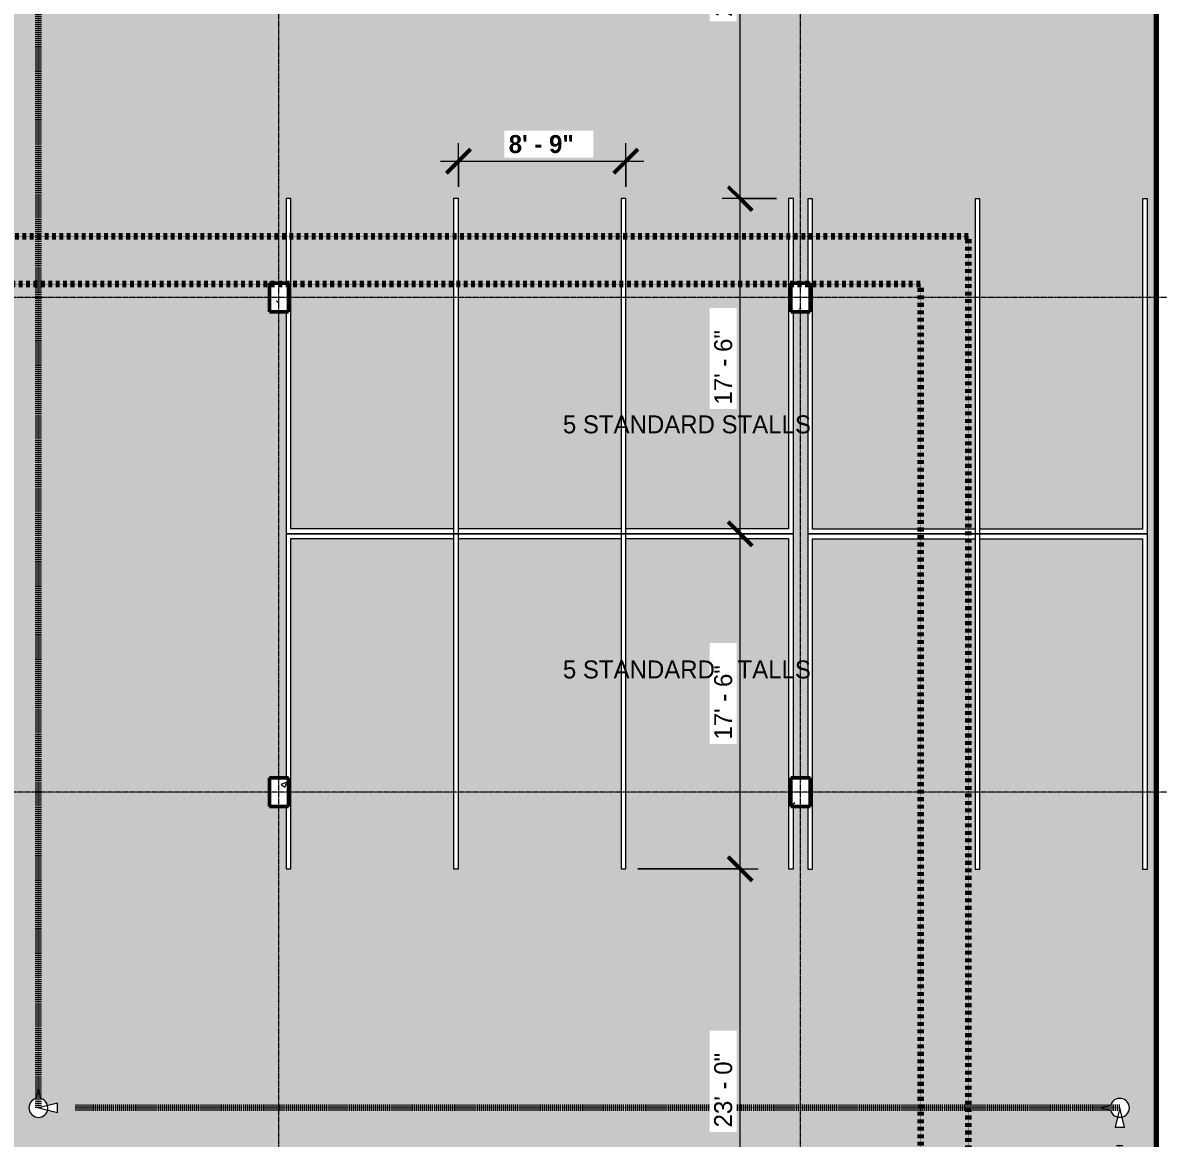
# Model space of a CAD drawing. Header units: inches. Extents: x -4294 to -464, y 9706 to 12475.
# Drawn here: x -2661 to -1949, y 10286 to 10985 of the extents above; entities that cross this region are included whole.
import ezdxf

# ---------------------------------------------------------------- set-up
doc = ezdxf.new("R2010")
doc.units = ezdxf.units.IN
doc.header["$MEASUREMENT"] = 0
for name, pattern in [('Dash', [0.25, 0.125, -0.125]), ('Dash 1_16_', [0.125, 0.0625, -0.0625]), ('Grid Line 1_2_', [0.875, 0.5, -0.125, 0.125, -0.125])]:
    doc.linetypes.add(name, pattern=pattern)
for name, color, linetype, lineweight in [('0-1', 7, 'Continuous', 5), ('0-3', 10, 'Continuous', 13), ('A-ANNO-DIMS', 211, 'Continuous', 9), ('A-ANNO-DIMS-120', 211, 'Continuous', 9), ('A-AREA-2', 32, 'Continuous', 70), ('A-GENM', 5, 'Continuous', 9), ('A-GENM-2', 5, 'Dash', 140), ('C-PROP-LINE-2', 91, 'Dash 1_16_', 140), ('G-ANNO-TEXT-1', 147, 'Continuous', 20), ('S-COLS', 52, 'Continuous', 9), ('S-COLS-1', 250, 'Continuous', 50), ('S-GRID-1', 1, 'Grid Line 1_2_', 9)]:
    doc.layers.add(name, color=color, linetype=linetype, lineweight=lineweight)
doc.layers.add('A-AREA-PATT-1', color=7, linetype='Continuous', lineweight=9, transparency=1)
doc.styles.add('Century Gothic', font='ufonts.com_century-gothic.ttf', dxfattribs={"height": 11.25})
doc.styles.add('Century Gothic_B', font='GOTHICB.TTF', dxfattribs={"height": 11.25})
doc.dimstyles.new('OD__1_8__Tol__', dxfattribs={"dimscale": 12, "dimtxt": 11.746893, "dimasz": 1.25, "dimexe": 0.9375, "dimexo": 0.625, "dimgap": 0.15625, "dimtad": 1, "dimdec": 3, "dimrnd": 0.125, "dimzin": 3, "dimdsep": 46, "dimlunit": 4, "dimtxsty": 'Century Gothic', "dimblk1": 'OBLIQUE', "dimblk2": 'OBLIQUE', "dimsah": 1, "dimcen": 0.09, "dimdle": 0.9375, "dimazin": 0, "dimtfac": 1, "dimtdec": 4, "dimtix": 1, "dimtmove": 0, "dimatfit": 3, "dimfxl": 1, "dimtvp": 1, "dimtfill": 1, "dimfrac": 2, "dimtolj": 1, "dimtzin": 0, "dimarcsym": 2})
doc.dimstyles.new('OD__1__Tol__', dxfattribs={"dimscale": 12, "dimtxt": 11.746893, "dimasz": 1.25, "dimexe": 0.9375, "dimexo": 0.625, "dimgap": 0.15625, "dimtad": 1, "dimdec": 0, "dimzin": 3, "dimdsep": 46, "dimlunit": 4, "dimtxsty": 'Century Gothic_B', "dimblk1": 'OBLIQUE', "dimblk2": 'OBLIQUE', "dimsah": 1, "dimcen": 0.09, "dimdle": 0.9375, "dimazin": 0, "dimtfac": 1, "dimtdec": 4, "dimtix": 1, "dimtmove": 0, "dimatfit": 3, "dimfxl": 1, "dimtvp": 1, "dimtfill": 1, "dimfrac": 2, "dimtolj": 1, "dimtzin": 0, "dimarcsym": 2})

# ---------------------------------------------------------------- blocks, each defined once
blk = doc.blocks.new('Concrete-Rectangular-Column - ONE-V16-FLOOR PLAN - BASEMENT')
at = {"layer": 'S-COLS'}
h = blk.add_hatch(dxfattribs=at)
h.set_pattern_fill('FP_22', color=256, style=0, pattern_type=2)
h.set_pattern_definition([(50, (2173.324, -10813.19), (34.4287, -3.01202), [3.6, -39.6]), (355, (2173.324, -10813.19), (-6.6596, 36.10481), [2.88, -31.68]), (100.451, (2176.193, -10813.44), (27.76876, 33.0931), [3.06, -33.655]), (46.184, (2173.324, -10803.59), (51.22752, -7.94535), [5.4, -59.4]), (96.636, (2177.593, -10804.25), (44.86319, 46.7577), [4.589, -50.482]), (351.184, (2173.324, -10803.59), (44.86417, 46.75745), [4.32, -47.52]), (21, (2178.124, -10805.99), (28.65176, -19.325734), [3.6, -39.6]), (326, (2178.124, -10805.99), (11.67934, 34.80662), [2.88, -31.68]), (71.451, (2180.51, -10807.6), (40.33096, 15.48132), [3.06, -33.655]), (37.5, (2173.324, -10813.189), (0.583112, 15.978979), [1.584, -29.712, 1.584, -30.576, -31.8]), (37.5, (2173.324, -10813.189), (0.583112, 15.978979), [-63.456, 1.584, -30.216]), (7.5, (2173.324, -10813.189), (12.62689, 18.932107), [1.584, -16.752, 1.584, -28.992, -12.12]), (7.5, (2173.324, -10813.189), (12.62689, 18.932107), [-48.912, 1.584, -10.536]), (327.5, (2162.62, -10813.189), (25.622992, -1.0828), [1.584, -10.416, 1.584, -35.856, -49.68]), (327.5, (2162.62, -10813.189), (25.622992, -1.0828), [-49.44, 1.584, -48.096]), (317.5, (2157.82, -10813.19), (27.99243, 4.80496), [1.584, -14.016, 1.584, -23.28, -35.28]), (317.5, (2157.82, -10813.19), (27.99243, 4.80496), [-40.464, 1.584, -33.696])])
h.paths.add_polyline_path([(6, -9), (6, 9), (-6, 9), (-6, -9), (5.53, -9)], flags=0)
at = {"layer": 'S-COLS-1'}
for p, q in [((6, 9), (-6, 9)), ((-6, 9), (-6, -9)), ((6, -9), (6, 9)), ((-6, -9), (6, -9))]:
    blk.add_line(p, q, dxfattribs=at)
blk = doc.blocks.new('Concrete-Rectangular-Column - ONE-V17-FLOOR PLAN - BASEMENT')
at = {"layer": 'S-COLS'}
h = blk.add_hatch(dxfattribs=at)
h.set_pattern_fill('FP_23', color=256, style=0, pattern_type=2)
h.set_pattern_definition([(50, (2500.324, -10813.19), (34.4287, -3.01202), [3.6, -39.6]), (355, (2500.324, -10813.19), (-6.6596, 36.10481), [2.88, -31.68]), (100.451, (2503.193, -10813.44), (27.76876, 33.0931), [3.06, -33.655]), (46.184, (2500.324, -10803.59), (51.22752, -7.94535), [5.4, -59.4]), (96.636, (2504.593, -10804.25), (44.86319, 46.7577), [4.589, -50.482]), (351.184, (2500.324, -10803.59), (44.86417, 46.75745), [4.32, -47.52]), (21, (2505.124, -10805.99), (28.65176, -19.325734), [3.6, -39.6]), (326, (2505.124, -10805.99), (11.67934, 34.80662), [2.88, -31.68]), (71.451, (2507.51, -10807.6), (40.33096, 15.48132), [3.06, -33.655]), (37.5, (2500.324, -10813.189), (0.583112, 15.978979), [1.584, -29.712, 1.584, -30.576, -31.8]), (37.5, (2500.324, -10813.189), (0.583112, 15.978979), [-63.456, 1.584, -30.216]), (7.5, (2500.324, -10813.189), (12.62689, 18.932107), [1.584, -16.752, 1.584, -28.992, -12.12]), (7.5, (2500.324, -10813.189), (12.62689, 18.932107), [-48.912, 1.584, -10.536]), (327.5, (2489.62, -10813.189), (25.622992, -1.0828), [1.584, -10.416, 1.584, -35.856, -49.68]), (327.5, (2489.62, -10813.189), (25.622992, -1.0828), [-49.44, 1.584, -48.096]), (317.5, (2484.82, -10813.19), (27.99243, 4.80496), [1.584, -14.016, 1.584, -23.28, -35.28]), (317.5, (2484.82, -10813.19), (27.99243, 4.80496), [-40.464, 1.584, -33.696])])
h.paths.add_polyline_path([(-6, -9), (6, -9), (6, 9), (-6, 9)], flags=0)
at = {"layer": 'S-COLS-1'}
for p, q in [((6, 9), (-6, 9)), ((-6, 9), (-6, -9)), ((6, -9), (6, 9)), ((-6, -9), (6, -9))]:
    blk.add_line(p, q, dxfattribs=at)
blk = doc.blocks.new('Concrete-Rectangular-Column - ONE-V19-FLOOR PLAN - BASEMENT')
at = {"layer": 'S-COLS'}
h = blk.add_hatch(dxfattribs=at)
h.set_pattern_fill('FP_25', color=256, style=0, pattern_type=2)
h.set_pattern_definition([(50, (2173.324, -10503.19), (34.4287, -3.01202), [3.6, -39.6]), (355, (2173.324, -10503.19), (-6.6596, 36.10481), [2.88, -31.68]), (100.451, (2176.193, -10503.44), (27.76876, 33.0931), [3.06, -33.655]), (46.184, (2173.324, -10493.59), (51.22752, -7.94535), [5.4, -59.4]), (96.636, (2177.593, -10494.25), (44.86319, 46.7577), [4.589, -50.482]), (351.184, (2173.324, -10493.59), (44.86417, 46.75745), [4.32, -47.52]), (21, (2178.124, -10495.99), (28.65176, -19.325734), [3.6, -39.6]), (326, (2178.124, -10495.99), (11.67934, 34.80662), [2.88, -31.68]), (71.451, (2180.51, -10497.6), (40.33096, 15.48132), [3.06, -33.655]), (37.5, (2173.324, -10503.189), (0.583112, 15.978979), [1.584, -29.712, 1.584, -30.576, -31.8]), (37.5, (2173.324, -10503.189), (0.583112, 15.978979), [-63.456, 1.584, -30.216]), (7.5, (2173.324, -10503.189), (12.62689, 18.932107), [1.584, -16.752, 1.584, -28.992, -12.12]), (7.5, (2173.324, -10503.189), (12.62689, 18.932107), [-48.912, 1.584, -10.536]), (327.5, (2162.62, -10503.189), (25.622992, -1.0828), [1.584, -10.416, 1.584, -35.856, -49.68]), (327.5, (2162.62, -10503.189), (25.622992, -1.0828), [-49.44, 1.584, -48.096]), (317.5, (2157.82, -10503.19), (27.99243, 4.80496), [1.584, -14.016, 1.584, -23.28, -35.28]), (317.5, (2157.82, -10503.19), (27.99243, 4.80496), [-40.464, 1.584, -33.696])])
h.paths.add_polyline_path([(6, -9), (6, 9), (-6, 9), (-6, -9), (5.07, -9)], flags=0)
at = {"layer": 'S-COLS-1'}
for p, q in [((6, 9), (-6, 9)), ((-6, 9), (-6, -9)), ((6, -9), (6, 9)), ((-6, -9), (6, -9))]:
    blk.add_line(p, q, dxfattribs=at)
blk = doc.blocks.new('Concrete-Rectangular-Column - ONE-V20-FLOOR PLAN - BASEMENT')
at = {"layer": 'S-COLS'}
h = blk.add_hatch(dxfattribs=at)
h.set_pattern_fill('FP_26', color=256, style=0, pattern_type=2)
h.set_pattern_definition([(50, (2500.324, -10503.19), (34.4287, -3.01202), [3.6, -39.6]), (355, (2500.324, -10503.19), (-6.6596, 36.10481), [2.88, -31.68]), (100.451, (2503.193, -10503.44), (27.76876, 33.0931), [3.06, -33.655]), (46.184, (2500.324, -10493.59), (51.22752, -7.94535), [5.4, -59.4]), (96.636, (2504.593, -10494.25), (44.86319, 46.7577), [4.589, -50.482]), (351.184, (2500.324, -10493.59), (44.86417, 46.75745), [4.32, -47.52]), (21, (2505.124, -10495.99), (28.65176, -19.325734), [3.6, -39.6]), (326, (2505.124, -10495.99), (11.67934, 34.80662), [2.88, -31.68]), (71.451, (2507.51, -10497.6), (40.33096, 15.48132), [3.06, -33.655]), (37.5, (2500.324, -10503.189), (0.583112, 15.978979), [1.584, -29.712, 1.584, -30.576, -31.8]), (37.5, (2500.324, -10503.189), (0.583112, 15.978979), [-63.456, 1.584, -30.216]), (7.5, (2500.324, -10503.189), (12.62689, 18.932107), [1.584, -16.752, 1.584, -28.992, -12.12]), (7.5, (2500.324, -10503.189), (12.62689, 18.932107), [-48.912, 1.584, -10.536]), (327.5, (2489.62, -10503.189), (25.622992, -1.0828), [1.584, -10.416, 1.584, -35.856, -49.68]), (327.5, (2489.62, -10503.189), (25.622992, -1.0828), [-49.44, 1.584, -48.096]), (317.5, (2484.82, -10503.19), (27.99243, 4.80496), [1.584, -14.016, 1.584, -23.28, -35.28]), (317.5, (2484.82, -10503.19), (27.99243, 4.80496), [-40.464, 1.584, -33.696])])
h.paths.add_polyline_path([(5.07, -9), (6, -9), (6, 9), (-6, 9), (-6, -9), (4.5, -9)], flags=0)
at = {"layer": 'S-COLS-1'}
for p, q in [((6, 9), (-6, 9)), ((-6, 9), (-6, -9)), ((6, -9), (6, 9)), ((-6, -9), (6, -9))]:
    blk.add_line(p, q, dxfattribs=at)
blk = doc.blocks.new('CTR - 1st Phase - Shell_rvt-1-FLOOR PLAN - BASEMENT')
at = {"layer": 'S-GRID-1'}
for p, q in [((-2500.32, 9836.18), (-2500.32, 12413.74)), ((-2173.32, 9836.18), (-2173.32, 12413.74)), ((-464.45, 10813.19), (-4232.19, 10813.19)), ((-464.45, 10503.19), (-4232.19, 10503.19))]:
    blk.add_line(p, q, dxfattribs=at)
at = {"layer": '0-3'}
for name, p in [('Concrete-Rectangular-Column - ONE-V17-FLOOR PLAN - BASEMENT', (-2500.32, 10813.19)), ('Concrete-Rectangular-Column - ONE-V16-FLOOR PLAN - BASEMENT', (-2173.32, 10813.19)), ('Concrete-Rectangular-Column - ONE-V20-FLOOR PLAN - BASEMENT', (-2500.32, 10503.19)), ('Concrete-Rectangular-Column - ONE-V19-FLOOR PLAN - BASEMENT', (-2173.32, 10503.19))]:
    blk.add_blockref(name, p, dxfattribs=at)
blk = doc.blocks.new('Path of Travel - 02 Middle-1950387-FLOOR PLAN - BASEMENT')
at = {"layer": 'A-GENM'}
for p, q in [((20.91, 0), (14.68, 1.55)), ((320.96, 0), (308.91, 3)), ((308.91, 3), (308.91, -3)), ((14.68, -1.55), (20.91, 0)), ((308.91, -3), (320.96, 0))]:
    blk.add_line(p, q, dxfattribs=at)
blk.add_arc((8.95, 0), 5.94, 15.16159, 344.83841, dxfattribs=at)
at = {"layer": 'A-GENM-2'}
blk.add_line((8.96, 0), (297.96, 0), dxfattribs=at)
blk = doc.blocks.new('Path of Travel - 02 Middle-1950433-FLOOR PLAN - BASEMENT')
at = {"layer": 'A-GENM'}
for p, q in [((20.91, 0), (14.68, 1.55)), ((686.96, 0), (674.91, 3)), ((674.91, 3), (674.91, -3)), ((14.68, -1.55), (20.91, 0)), ((674.91, -3), (686.96, 0))]:
    blk.add_line(p, q, dxfattribs=at)
blk.add_arc((8.95, 0), 5.94, 15.16159, 344.83841, dxfattribs=at)
at = {"layer": 'A-GENM-2'}
blk.add_line((8.96, 0), (663.96, 0), dxfattribs=at)
blk = doc.blocks.new('Path of Travel - 02 Middle-1950498-FLOOR PLAN - BASEMENT')
at = {"layer": 'A-GENM'}
for p, q in [((20.91, 0), (14.68, 1.55)), ((14.68, -1.55), (20.91, 0))]:
    blk.add_line(p, q, dxfattribs=at)
blk.add_arc((8.95, 0), 5.94, 15.16159, 344.83841, dxfattribs=at)
at = {"layer": 'A-GENM-2'}
blk.add_line((8.96, 0), (1563.96, 0), dxfattribs=at)
blk = doc.blocks.new('Parking_Stall_Multiple - STANDARD-V30-FLOOR PLAN - BASEMENT')
at = {"layer": 'A-GENM'}
for p, q in [((139, 318), (0, 318)), ((0, 318), (0, 210)), ((3, 213), (3, 315)), ((3, 315), (210, 315)), ((210, 318), (157, 318)), ((210, 315), (210, 318)), ((210, 213), (0, 213)), ((0, 213), (0, 105)), ((0, 210), (210, 210)), ((210, 213), (3, 213)), ((3, 108), (3, 210)), ((3, 210), (210, 210)), ((210, 210), (210, 213)), ((210, 210), (210, 213)), ((210, 108), (0, 108)), ((0, 108), (0, 0)), ((210, 108), (3, 108)), ((210, 105), (210, 108)), ((210, 105), (210, 108)), ((0, 105), (210, 105)), ((3, 3), (3, 105)), ((3, 105), (210, 105)), ((210, 3), (3, 3)), ((210, 0), (210, 3)), ((0, 0), (139, 0)), ((157, 0), (210, 0))]:
    blk.add_line(p, q, dxfattribs=at)
blk = doc.blocks.new('Parking_Stall_Multiple - STANDARD-1982617-FLOOR PLAN - BASEMENT')
at = {"layer": 'A-GENM'}
for p, q in [((153, 0), (0, 0)), ((0, 0), (0, -108)), ((210, 0), (171, 0)), ((210, -3), (210, 0)), ((3, -105), (3, -3)), ((3, -3), (210, -3)), ((210, -105), (0, -105)), ((0, -105), (0, -213)), ((210, -105), (3, -105)), ((210, -108), (210, -105)), ((210, -108), (210, -105)), ((0, -108), (210, -108)), ((3, -210), (3, -108)), ((3, -108), (210, -108)), ((210, -210), (0, -210)), ((0, -210), (0, -318)), ((0, -213), (210, -213)), ((210, -210), (3, -210)), ((3, -315), (3, -213)), ((3, -213), (210, -213)), ((210, -213), (210, -210)), ((210, -213), (210, -210)), ((0, -318), (153, -318)), ((210, -315), (3, -315)), ((171, -318), (210, -318)), ((210, -318), (210, -315))]:
    blk.add_line(p, q, dxfattribs=at)
blk = doc.blocks.new('Parking_Stall_Multiple - STANDARD-1983040-FLOOR PLAN - BASEMENT')
at = {"layer": 'A-GENM'}
for p, q in [((210, 0), (0, 0)), ((0, 0), (0, -108)), ((210, -3), (210, 0)), ((3, -105), (3, -3)), ((3, -3), (210, -3)), ((210, -105), (0, -105)), ((0, -105), (0, -213)), ((210, -105), (3, -105)), ((210, -108), (210, -105)), ((210, -108), (210, -105)), ((0, -108), (210, -108)), ((3, -210), (3, -108)), ((3, -108), (210, -108)), ((0, -213), (152.875, -213)), ((210, -210), (3, -210)), ((170.875, -213), (210, -213)), ((210, -213), (210, -210))]:
    blk.add_line(p, q, dxfattribs=at)
blk = doc.blocks.new('Parking_Stall_Multiple - STANDARD-V36-FLOOR PLAN - BASEMENT')
at = {"layer": 'A-GENM'}
for p, q in [((139.125, 213), (0, 213)), ((0, 213), (0, 105)), ((3, 108), (3, 210)), ((3, 210), (210, 210)), ((210, 213), (157.125, 213)), ((210, 210), (210, 213)), ((210, 108), (0, 108)), ((0, 108), (0, 0)), ((210, 108), (3, 108)), ((210, 105), (210, 108)), ((210, 105), (210, 108)), ((0, 105), (210, 105)), ((3, 3), (3, 105)), ((3, 105), (210, 105)), ((210, 3), (3, 3)), ((210, 0), (210, 3)), ((0, 0), (210, 0))]:
    blk.add_line(p, q, dxfattribs=at)
blk = doc.blocks.new('Family - ___-1870007-FLOOR PLAN - BASEMENT')
at = {"layer": 'C-PROP-LINE-2'}
for p, q in [((-2067.92, 10851.39), (-3400.05, 10851.39)), ((-2067.92, 9980.19), (-2067.92, 10851.39))]:
    blk.add_line(p, q, dxfattribs=at)
blk = doc.blocks.new('Family - ___-1870574-FLOOR PLAN - BASEMENT')
at = {"layer": 'C-PROP-LINE-2'}
for p, q in [((-2097.82, 10821.49), (-3400.61, 10821.49)), ((-2097.82, 10010.09), (-2097.82, 10821.49))]:
    blk.add_line(p, q, dxfattribs=at)
blk = doc.blocks.new('DIMBLOCK32-FLOOR PLAN - BASEMENT')
at = {"layer": 'A-ANNO-DIMS-120', "lineweight": 50}
for p, q in [((-2211.18, 10455.19), (-2218.68, 10462.69)), ((-2211.18, 10455.19), (-2203.68, 10447.69)), ((-2211.18, 10179.19), (-2218.68, 10186.69)), ((-2211.18, 10179.19), (-2203.68, 10171.69))]:
    blk.add_line(p, q, dxfattribs=at)
at = {"layer": 'A-ANNO-DIMS-120'}
for p, q in [((-2275.32, 10455.19), (-2199.93, 10455.19)), ((-2211.18, 10455.19), (-2275.32, 10455.19)), ((-2211.18, 10179.19), (-2211.18, 10455.19)), ((-2275.32, 10179.19), (-2199.93, 10179.19)), ((-2211.18, 10179.19), (-2275.32, 10179.19))]:
    blk.add_line(p, q, dxfattribs=at)
at = {"layer": 'A-ANNO-DIMS-120', "color": 0, "insert": (-2227.47, 10293.14), "char_height": 11.25, "width": 57.7276, "attachment_point": 1, "rotation": 90, "line_spacing_factor": 0.984502, "style": 'Century Gothic', "bg_fill": 3, "box_fill_scale": 1.25, "bg_fill_color": 256, "bg_fill_true_color": 13158600, "bg_fill_transparency": 0}
blk.add_mtext('23\' - 0"', dxfattribs=at)
blk = doc.blocks.new('_Oblique')
at = {"color": 0, "linetype": 'ByBlock', "lineweight": -2}
blk.add_line((-0.5, -0.5), (0.5, 0.5), dxfattribs=at)
blk = doc.blocks.new('DIMBLOCK33-FLOOR PLAN - BASEMENT')
at = {"layer": 'A-ANNO-DIMS-120', "lineweight": 50}
for p, q in [((-2211.18, 10665.19), (-2218.68, 10672.69)), ((-2211.18, 10665.19), (-2203.68, 10657.69)), ((-2211.18, 10455.19), (-2218.68, 10462.69)), ((-2211.18, 10455.19), (-2203.68, 10447.69))]:
    blk.add_line(p, q, dxfattribs=at)
at = {"layer": 'A-ANNO-DIMS-120'}
for p, q in [((-2214.28, 10665.19), (-2199.93, 10665.19)), ((-2211.18, 10665.19), (-2214.28, 10665.19)), ((-2211.18, 10455.19), (-2211.18, 10665.19)), ((-2275.32, 10455.19), (-2199.93, 10455.19)), ((-2211.18, 10455.19), (-2275.32, 10455.19))]:
    blk.add_line(p, q, dxfattribs=at)
at = {"layer": 'A-ANNO-DIMS-120', "color": 0, "insert": (-2227.47, 10536.14), "char_height": 11.25, "width": 57.7276, "attachment_point": 1, "rotation": 90, "line_spacing_factor": 0.984502, "style": 'Century Gothic', "bg_fill": 3, "box_fill_scale": 1.25, "bg_fill_color": 256, "bg_fill_true_color": 13158600, "bg_fill_transparency": 0}
blk.add_mtext('17\' - 6"', dxfattribs=at)
blk = doc.blocks.new('DIMBLOCK34-FLOOR PLAN - BASEMENT')
at = {"layer": 'A-ANNO-DIMS-120', "lineweight": 50}
for p, q in [((-2211.18, 10875.19), (-2218.68, 10882.69)), ((-2211.18, 10875.19), (-2203.68, 10867.69)), ((-2211.18, 10665.19), (-2218.68, 10672.69)), ((-2211.18, 10665.19), (-2203.68, 10657.69))]:
    blk.add_line(p, q, dxfattribs=at)
at = {"layer": 'A-ANNO-DIMS-120'}
for p, q in [((-2188.32, 10875.19), (-2222.43, 10875.19)), ((-2211.18, 10665.19), (-2211.18, 10875.19)), ((-2211.18, 10875.19), (-2188.32, 10875.19)), ((-2214.28, 10665.19), (-2199.93, 10665.19)), ((-2211.18, 10665.19), (-2214.28, 10665.19))]:
    blk.add_line(p, q, dxfattribs=at)
at = {"layer": 'A-ANNO-DIMS-120', "color": 0, "insert": (-2227.47, 10746.14), "char_height": 11.25, "width": 57.7276, "attachment_point": 1, "rotation": 90, "line_spacing_factor": 0.984502, "style": 'Century Gothic', "bg_fill": 3, "box_fill_scale": 1.25, "bg_fill_color": 256, "bg_fill_true_color": 13158600, "bg_fill_transparency": 0}
blk.add_mtext('17\' - 6"', dxfattribs=at)
blk = doc.blocks.new('DIMBLOCK35-FLOOR PLAN - BASEMENT')
at = {"layer": 'A-ANNO-DIMS-120', "lineweight": 50}
for p, q in [((-2211.18, 11151.19), (-2218.68, 11158.69)), ((-2211.18, 11151.19), (-2203.68, 11143.69)), ((-2211.18, 10875.19), (-2218.68, 10882.69)), ((-2211.18, 10875.19), (-2203.68, 10867.69))]:
    blk.add_line(p, q, dxfattribs=at)
at = {"layer": 'A-ANNO-DIMS-120'}
for p, q in [((-2188.32, 11151.19), (-2222.43, 11151.19)), ((-2211.18, 10875.19), (-2211.18, 11151.19)), ((-2211.18, 11151.19), (-2188.32, 11151.19)), ((-2188.32, 10875.19), (-2222.43, 10875.19)), ((-2211.18, 10875.19), (-2188.32, 10875.19))]:
    blk.add_line(p, q, dxfattribs=at)
at = {"layer": 'A-ANNO-DIMS-120', "color": 0, "insert": (-2227.47, 10989.14), "char_height": 11.25, "width": 57.7276, "attachment_point": 1, "rotation": 90, "line_spacing_factor": 0.984502, "style": 'Century Gothic', "bg_fill": 3, "box_fill_scale": 1.25, "bg_fill_color": 256, "bg_fill_true_color": 13158600, "bg_fill_transparency": 0}
blk.add_mtext('23\' - 0"', dxfattribs=at)
blk = doc.blocks.new('DIMBLOCK42-FLOOR PLAN - BASEMENT')
at = {"layer": 'A-ANNO-DIMS-120'}
for p, q in [((-2387.82, 10882.69), (-2387.82, 10909.99)), ((-2282.82, 10882.69), (-2282.82, 10909.99)), ((-2399.07, 10898.74), (-2271.57, 10898.74)), ((-2387.82, 10898.74), (-2387.82, 10882.69)), ((-2282.82, 10898.74), (-2282.82, 10882.69))]:
    blk.add_line(p, q, dxfattribs=at)
at = {"layer": 'A-ANNO-DIMS-120', "lineweight": 50}
for p, q in [((-2387.82, 10898.74), (-2380.32, 10906.24)), ((-2282.82, 10898.74), (-2275.32, 10906.24)), ((-2387.82, 10898.74), (-2395.32, 10891.24)), ((-2282.82, 10898.74), (-2290.32, 10891.24))]:
    blk.add_line(p, q, dxfattribs=at)
at = {"layer": 'A-ANNO-DIMS-120', "color": 0, "insert": (-2356.3, 10915.03), "char_height": 11.25, "width": 50.3438, "attachment_point": 1, "line_spacing_factor": 0.984502, "style": 'Century Gothic_B', "bg_fill": 3, "box_fill_scale": 1.25, "bg_fill_color": 256, "bg_fill_true_color": 13158600, "bg_fill_transparency": 0}
blk.add_mtext('8\' - 9"', dxfattribs=at)

msp = doc.modelspace()

# ---------------------------------------------------------------- hatches: boundary and pattern name
at = {"layer": 'A-AREA-PATT-1'}
h = msp.add_hatch(color=256, dxfattribs=at)
h.paths.add_polyline_path([(-3819.32374, 9901.1894), (-3808.92374, 9901.1894), (-3808.92374, 9969.0644), (-1950.32374, 9969.0644), (-1950.32374, 12077.1894), (-2519.94874, 12077.1894), (-2519.94874, 11852.4144), (-2640.57374, 11852.4144), (-2640.57374, 11868.6019), (-2634.94874, 11868.6019), (-2634.94874, 11870.6019), (-2634.38624, 11870.6019), (-2634.38624, 11906.6019), (-2634.94874, 11906.6019), (-2634.94874, 11908.6019), (-2640.57374, 11908.6019), (-2640.57374, 11949.3519), (-2643.38624, 11949.3519), (-2643.38624, 11948.4769), (-2645.38624, 11948.4769), (-2645.38624, 11950.4144), (-2646.01124, 11950.4144), (-2646.01124, 11951.7894), (-2680.76124, 11951.7894), (-2680.76124, 11950.4144), (-2681.38624, 11950.4144), (-2681.38624, 11948.4769), (-2683.38624, 11948.4769), (-2683.38624, 11949.3519), (-2712.28624, 11949.3519), (-2712.28624, 11844.7519), (-2821.32374, 11844.7519), (-2821.32374, 11838.1894), (-2833.32374, 11838.1894), (-2833.32374, 11844.7519), (-2930.72374, 11844.7519), (-2930.72374, 11843.8769), (-2932.72374, 11843.8769), (-2932.72374, 11845.8144), (-2933.34874, 11845.8144), (-2933.34874, 11847.1894), (-2968.09874, 11847.1894), (-2968.09874, 11845.8144), (-2968.72374, 11845.8144), (-2968.72374, 11843.8769), (-2970.72374, 11843.8769), (-2970.72374, 11844.7519), (-2993.52374, 11844.7519), (-2993.52374, 11843.8769), (-2995.52374, 11843.8769), (-2995.52374, 11845.8144), (-2996.14874, 11845.8144), (-2996.14874, 11847.1894), (-3030.89874, 11847.1894), (-3030.89874, 11845.8144), (-3031.52374, 11845.8144), (-3031.52374, 11843.8769), (-3033.52374, 11843.8769), (-3033.52374, 11844.7519), (-3148.32374, 11844.7519), (-3148.32374, 11838.1894), (-3160.32374, 11838.1894), (-3160.32374, 11844.7519), (-3475.32374, 11844.7519), (-3475.32374, 11838.1894), (-3487.32374, 11838.1894), (-3487.32374, 11844.7519), (-3576.28624, 11844.7519), (-3576.28624, 11826.1769), (-3574.41124, 11826.1769), (-3574.41124, 11824.1769), (-3576.34874, 11824.1769), (-3576.34874, 11823.5519), (-3578.22374, 11823.5519), (-3578.22374, 11824.1769), (-3578.72374, 11824.1769), (-3578.72374, 11788.1769), (-3578.22374, 11788.1769), (-3578.22374, 11788.8019), (-3576.34874, 11788.8019), (-3576.34874, 11788.1769), (-3574.41124, 11788.1769), (-3574.41124, 11786.1769), (-3576.28624, 11786.1769), (-3576.28624, 11783.3644), (-3199.99874, 11783.3644), (-3199.99874, 11770.9894), (-3206.18624, 11770.9894), (-3206.18624, 11539.4894), (-3160.32374, 11539.4894), (-3160.32374, 11544.1894), (-3148.32374, 11544.1894), (-3148.32374, 11539.4894), (-3049.72414, 11539.4894), (-3049.72414, 11537.0519), (-2905.72414, 11537.0519), (-2905.72414, 11539.4894), (-2833.32374, 11539.4894), (-2833.32374, 11544.1894), (-2821.32374, 11544.1894), (-2821.32374, 11539.4894), (-2816.44874, 11539.4894), (-2816.44874, 11410.1269), (-3070.27414, 11410.1269), (-3070.27414, 11409.2519), (-3072.27414, 11409.2519), (-3072.27414, 11411.1894), (-3072.89914, 11411.1894), (-3072.89914, 11412.5644), (-3107.64914, 11412.5644), (-3107.64914, 11411.1894), (-3108.27414, 11411.1894), (-3108.27414, 11409.2519), (-3110.27414, 11409.2519), (-3110.27414, 11410.1269), (-3124.27414, 11410.1269), (-3124.27414, 11409.2519), (-3126.27414, 11409.2519), (-3126.27414, 11411.1894), (-3126.89914, 11411.1894), (-3126.89914, 11412.5644), (-3161.64914, 11412.5644), (-3161.64914, 11411.1894), (-3162.27414, 11411.1894), (-3162.27414, 11409.2519), (-3164.27414, 11409.2519), (-3164.27414, 11410.1269), (-3203.27414, 11410.1269), (-3203.27414, 11409.2519), (-3205.27414, 11409.2519), (-3205.27414, 11411.1894), (-3205.89914, 11411.1894), (-3205.89914, 11412.5644), (-3240.64914, 11412.5644), (-3240.64914, 11411.1894), (-3241.27414, 11411.1894), (-3241.27414, 11409.2519), (-3243.27414, 11409.2519), (-3243.27414, 11410.1269), (-3282.27414, 11410.1269), (-3282.27414, 11409.2519), (-3284.27414, 11409.2519), (-3284.27414, 11411.1894), (-3284.89914, 11411.1894), (-3284.89914, 11412.5644), (-3319.64914, 11412.5644), (-3319.64914, 11411.1894), (-3320.27414, 11411.1894), (-3320.27414, 11409.2519), (-3322.27414, 11409.2519), (-3322.27414, 11410.1269), (-3479.87374, 11410.1269), (-3479.87374, 11430.6144), (-3606.99874, 11430.6144), (-3606.99874, 11436.2394), (-3608.99874, 11436.2394), (-3608.99874, 11436.8019), (-3644.99874, 11436.8019), (-3644.99874, 11436.2394), (-3646.99874, 11436.2394), (-3646.99874, 11430.6144), (-3819.32374, 11430.6144), (-3819.32374, 9919.85011)], flags=0)
h.paths.add_polyline_path([(-3008.73294, 9969.1894), (-3149.22853, 9969.1894), (-3149.22853, 10158.1894), (-3158.41894, 10158.1894), (-3158.41894, 9969.1894), (-3476.41894, 9969.1894), (-3476.41894, 10158.1894), (-3485.22853, 10158.1894), (-3485.22853, 9969.1894), (-3803.22853, 9969.1894), (-3803.22853, 10179.1894), (-3800.22853, 10179.1894), (-3800.22853, 9972.1894), (-3698.22853, 9972.1894), (-3698.22853, 10179.1894), (-3695.22853, 10179.1894), (-3695.22853, 9972.1894), (-3593.22853, 9972.1894), (-3593.22853, 10179.1894), (-3590.22853, 10179.1894), (-3590.22853, 9972.1894), (-3488.22853, 9972.1894), (-3488.22853, 10179.1894), (-3485.22853, 10179.1894), (-3485.22853, 10176.1894), (-3476.41894, 10176.1894), (-3476.41894, 10179.1894), (-3473.41894, 10179.1894), (-3473.41894, 9972.1894), (-3371.41894, 9972.1894), (-3371.41894, 10179.1894), (-3368.41894, 10179.1894), (-3368.41894, 9972.1894), (-3266.41894, 9972.1894), (-3266.41894, 10179.1894), (-3263.41894, 10179.1894), (-3263.41894, 9972.1894), (-3161.41894, 9972.1894), (-3161.41894, 10179.1894), (-3158.41894, 10179.1894), (-3158.41894, 10176.1894), (-3149.22853, 10176.1894), (-3149.22853, 10179.1894), (-3146.22853, 10179.1894), (-3146.22853, 9972.1894), (-3044.22853, 9972.1894), (-3044.22853, 10179.1894), (-3041.22853, 10179.1894), (-3041.22853, 9972.1894), (-2939.22853, 9972.1894), (-2939.22853, 10179.1894), (-2936.22853, 10179.1894), (-2936.22853, 9972.1894), (-2834.22853, 9972.1894), (-2834.22853, 10179.1894), (-2831.22853, 10179.1894), (-2831.22853, 10176.1894), (-2822.41894, 10176.1894), (-2822.41894, 10179.1894), (-2819.41894, 10179.1894), (-2819.41894, 9972.1894), (-2717.41894, 9972.1894), (-2717.41894, 10179.1894), (-2714.41894, 10179.1894), (-2714.41894, 9972.1894), (-2612.41894, 9972.1894), (-2612.41894, 10179.1894), (-2609.41894, 10179.1894), (-2609.41894, 9972.1894), (-2507.41894, 9972.1894), (-2507.41894, 10179.1894), (-2504.41894, 10179.1894), (-2504.41894, 10176.1894), (-2495.82374, 10176.1894), (-2495.82374, 10179.1894), (-2492.82374, 10179.1894), (-2492.82374, 9972.1894), (-2390.82374, 9972.1894), (-2390.82374, 10179.1894), (-2387.82374, 10179.1894), (-2387.82076, 9972.1894), (-2285.82374, 9972.1894), (-2285.82374, 10179.1894), (-2282.82374, 10179.1894), (-2282.82374, 9972.1894), (-2180.82374, 9972.1894), (-2180.82374, 10179.1894), (-2177.82374, 10179.1894), (-2177.82374, 10176.1894), (-2168.82374, 10176.1894), (-2168.82374, 10179.1894), (-2165.82374, 10179.1894), (-2165.82374, 9972.1894), (-2063.82374, 9972.1894), (-2063.82374, 10179.1894), (-2060.82374, 10179.1894), (-2060.82374, 9972.1894), (-1958.82374, 9972.1894), (-1958.82374, 10179.1894), (-1955.82374, 10179.1894), (-1955.82374, 9969.1894), (-2168.82374, 9969.1894), (-2168.82374, 10158.1894), (-2177.82374, 10158.1894), (-2177.82374, 9969.1894), (-2495.82374, 9969.1894), (-2495.82374, 10158.1894), (-2504.41894, 10158.1894), (-2504.41894, 9969.1894), (-2822.41894, 9969.1894), (-2822.41894, 10158.1894), (-2831.22853, 10158.1894), (-2831.22853, 9969.1894), (-2939.22853, 9969.1894)], flags=0)
h.paths.add_polyline_path([(-3781.8096, 9977.97062), (-3783.49435, 9978.21465), (-3785.0406, 9978.92669), (-3786.32127, 9980.04821), (-3787.23108, 9981.48702), (-3787.69523, 9983.12484), (-3787.67559, 9984.82705), (-3787.17376, 9986.45373), (-3786.231, 9987.87116), (-3784.92479, 9988.96283), (-3783.36252, 9989.639), (-3781.8096, 9995.87516), (-3780.25669, 9989.639), (-3778.5786, 9988.86604), (-3777.29794, 9987.73544), (-3776.44544, 9986.45373), (-3775.94361, 9984.82705), (-3775.92397, 9983.12484), (-3776.38813, 9981.48702), (-3777.29794, 9980.04821), (-3778.5786, 9978.92669), (-3780.25669, 9978.19556), (-3780.53763, 9978.15486)], flags=0)
h.paths.add_polyline_path([(-1973.12374, 9987.43866), (-1974.80848, 9987.6827), (-1976.35474, 9988.39474), (-1977.6354, 9989.51626), (-1978.54521, 9990.95506), (-1979.00937, 9992.59289), (-1978.98973, 9994.2951), (-1978.47768, 9995.93714), (-1977.54513, 9997.33921), (-1976.23893, 9998.43087), (-1974.67665, 9999.10705), (-1973.12374, 10005.34321), (-1971.57082, 9999.10705), (-1969.89274, 9998.33409), (-1968.61207, 9997.20349), (-1967.75958, 9995.92178), (-1967.25775, 9994.2951), (-1967.2381, 9992.59289), (-1967.70226, 9990.95506), (-1968.61207, 9989.51626), (-1969.89274, 9988.39474), (-1971.57082, 9987.6636), (-1971.65095, 9987.652)], flags=0)
h.paths.add_polyline_path([(-1970.12371, 10293.34195), (-1976.12376, 10293.34195), (-1974.54487, 10299.68242), (-1975.65612, 10300.02524), (-1977.07355, 10300.968), (-1978.16522, 10302.27421), (-1978.84139, 10303.83648), (-1985.07755, 10305.3894), (-1978.84139, 10306.94231), (-1978.06843, 10308.6204), (-1976.93783, 10309.90106), (-1975.65612, 10310.75356), (-1974.02944, 10311.25539), (-1972.32723, 10311.27503), (-1970.6894, 10310.81087), (-1969.2506, 10309.90106), (-1968.12908, 10308.6204), (-1967.39794, 10306.94231), (-1967.173, 10305.3894), (-1967.41704, 10303.70465), (-1968.12908, 10302.1584), (-1969.2506, 10300.87773), (-1970.6894, 10299.96792), (-1971.70222, 10299.68089), (-1970.6894, 10295.61365)], flags=0)
h.paths.add_polyline_path([(-3784.80963, 10295.8739), (-3783.23112, 10302.21285), (-3784.24393, 10302.49988), (-3785.68274, 10303.40968), (-3786.80426, 10304.69035), (-3787.5354, 10306.36844), (-3787.76033, 10307.92135), (-3787.5163, 10309.60609), (-3786.80426, 10311.15235), (-3785.68274, 10312.43302), (-3784.24393, 10313.34282), (-3782.60611, 10313.80698), (-3780.9039, 10313.78734), (-3779.27722, 10313.28551), (-3777.85979, 10312.34275), (-3776.76812, 10311.03654), (-3776.09195, 10309.47426), (-3769.85579, 10307.92135), (-3776.09195, 10306.36844), (-3776.86491, 10304.69035), (-3777.99551, 10303.40968), (-3779.27722, 10302.55719), (-3780.38846, 10302.21437), (-3778.80958, 10295.8739)], flags=0)
h.paths.add_polyline_path([(-2651.12374, 10299.43866), (-2652.80848, 10299.6827), (-2654.35474, 10300.39474), (-2655.6354, 10301.51626), (-2656.54521, 10302.95506), (-2657.00937, 10304.59289), (-2656.98973, 10306.2951), (-2656.4879, 10307.92178), (-2655.54513, 10309.33921), (-2654.23893, 10310.43087), (-2652.67665, 10311.10705), (-2651.12374, 10317.34321), (-2649.57082, 10311.10705), (-2647.89274, 10310.33409), (-2646.61207, 10309.20349), (-2645.75958, 10307.92178), (-2645.41676, 10306.81053), (-2639.07629, 10308.38942), (-2639.07629, 10302.38937), (-2645.41523, 10303.96788), (-2645.70226, 10302.95506), (-2646.61207, 10301.51626), (-2647.89274, 10300.39474), (-2649.57082, 10299.6636)], flags=0)
h.paths.add_polyline_path([(-2805.85095, 10301.9948), (-2807.50687, 10302.38958), (-2808.98271, 10303.238), (-2810.15716, 10304.4703), (-2810.93368, 10305.9852), (-2811.03019, 10306.49816), (-2817.36244, 10304.92132), (-2817.36244, 10310.92137), (-2811.07403, 10309.35545), (-2810.42927, 10310.92657), (-2809.36267, 10312.25333), (-2807.96345, 10313.22291), (-2806.34662, 10313.75563), (-2804.23835, 10319.82658), (-2803.25342, 10313.4759), (-2801.75839, 10312.66176), (-2800.55582, 10311.45689), (-2799.74455, 10309.96031), (-2799.39127, 10308.29504), (-2799.52502, 10306.59798), (-2800.1348, 10305.00862), (-2801.1705, 10303.6576), (-2802.54697, 10302.65599), (-2804.15108, 10302.08611), (-2805.31499, 10302.02359)], flags=0)
h.paths.add_polyline_path([(-2168.82374, 10455.0644), (-2168.82374, 10494.1894), (-2177.82374, 10494.1894), (-2177.82374, 10455.1894), (-2180.82374, 10455.1894), (-2180.82374, 10662.1894), (-2282.82374, 10662.1894), (-2282.82374, 10455.1894), (-2285.82374, 10455.1894), (-2285.82374, 10662.1894), (-2387.82374, 10662.1894), (-2387.82374, 10455.1894), (-2390.82374, 10455.1894), (-2390.82374, 10662.1894), (-2492.82374, 10662.1894), (-2492.82374, 10455.1894), (-2495.82374, 10455.1894), (-2495.82374, 10494.1894), (-2506.32374, 10494.1894), (-2506.32374, 10512.1894), (-2495.82374, 10512.1894), (-2495.82374, 10804.1894), (-2506.32374, 10804.1894), (-2506.32374, 10822.1894), (-2495.82374, 10822.1894), (-2495.82374, 10875.1894), (-2492.82374, 10875.1894), (-2492.82374, 10668.1894), (-2390.82374, 10668.1894), (-2390.82374, 10875.1894), (-2387.82374, 10875.1894), (-2387.82374, 10668.1894), (-2285.82374, 10668.1894), (-2285.82374, 10875.1894), (-2282.82374, 10875.1894), (-2282.82374, 10668.1894), (-2180.82374, 10668.1894), (-2180.82374, 10875.1894), (-2177.82374, 10875.1894), (-2177.82374, 10822.1894), (-2168.82374, 10822.1894), (-2168.82374, 10875.0644), (-2165.82374, 10875.0644), (-2165.82374, 10668.0644), (-2063.82374, 10668.0644), (-2063.82374, 10875.0644), (-2060.82374, 10875.0644), (-2060.82374, 10668.0644), (-1958.82374, 10668.0644), (-1958.82374, 10875.0644), (-1955.82374, 10875.0644), (-1955.82374, 10455.0644), (-1958.82374, 10455.0644), (-1958.82374, 10662.0644), (-2060.82374, 10662.0644), (-2060.82374, 10455.0644), (-2063.82374, 10455.0644), (-2063.82374, 10662.0644), (-2165.82374, 10662.0644), (-2165.82374, 10455.0644), (-2168.80015, 10455.0644)], flags=0)
h.paths.add_polyline_path([(-3803.22853, 10455.1894), (-3803.22853, 10665.1894), (-3803.82374, 10665.1894), (-3803.82374, 10875.1894), (-3800.82374, 10875.1894), (-3800.82374, 10668.1894), (-3698.82374, 10668.1894), (-3698.82374, 10875.1894), (-3695.82374, 10875.1894), (-3695.82374, 10668.1894), (-3593.82374, 10668.1894), (-3593.82374, 10875.1894), (-3590.82374, 10875.1894), (-3590.82374, 10668.1894), (-3488.82374, 10668.1894), (-3488.82374, 10875.1894), (-3485.82374, 10875.1894), (-3485.82374, 10822.1894), (-3476.41894, 10822.1894), (-3476.41894, 10875.1894), (-3473.41894, 10875.1894), (-3473.41894, 10668.1894), (-3371.41894, 10668.1894), (-3371.41894, 10875.1894), (-3368.41894, 10875.1894), (-3368.41894, 10668.1894), (-3266.41894, 10668.1894), (-3266.41894, 10875.1894), (-3263.41894, 10875.1894), (-3263.41894, 10668.1894), (-3161.41894, 10668.1894), (-3161.41894, 10875.1894), (-3158.41894, 10875.1894), (-3158.41894, 10822.1894), (-3149.22853, 10822.1894), (-3149.22853, 10875.1894), (-3146.22853, 10875.1894), (-3146.22853, 10668.1894), (-3044.22853, 10668.1894), (-3044.22853, 10875.1894), (-3041.22853, 10875.1894), (-3041.22853, 10668.1894), (-2939.22853, 10668.1894), (-2939.22853, 10875.1894), (-2936.22853, 10875.1894), (-2936.22853, 10668.1894), (-2834.22853, 10668.1894), (-2834.22853, 10875.1894), (-2831.22853, 10875.1894), (-2831.22853, 10822.1894), (-2821.32374, 10822.1894), (-2821.32374, 10804.1894), (-2831.22853, 10804.1894), (-2831.22853, 10512.1894), (-2821.32374, 10512.1894), (-2821.32374, 10494.1894), (-2831.22853, 10494.1894), (-2831.22853, 10455.1894), (-2834.22853, 10455.1894), (-2834.22853, 10662.1894), (-2936.22853, 10662.1894), (-2936.22853, 10455.1894), (-2939.22853, 10455.1894), (-2939.22853, 10662.1894), (-3041.22853, 10662.1894), (-3041.22853, 10455.1894), (-3044.22853, 10455.1894), (-3044.22853, 10662.1894), (-3146.22853, 10662.1894), (-3146.22853, 10455.1894), (-3149.22853, 10455.1894), (-3149.22853, 10494.1894), (-3158.41894, 10494.1894), (-3158.41894, 10455.1894), (-3161.41894, 10455.1894), (-3161.41894, 10662.1894), (-3263.41894, 10662.1894), (-3263.41894, 10455.1894), (-3266.41894, 10455.1894), (-3266.41894, 10662.1894), (-3368.41894, 10662.1894), (-3368.41894, 10455.1894), (-3371.41894, 10455.1894), (-3371.41894, 10662.1894), (-3473.41894, 10662.1894), (-3473.41894, 10455.1894), (-3476.41894, 10455.1894), (-3476.41894, 10494.1894), (-3485.22853, 10494.1894), (-3485.22853, 10455.1894), (-3488.22853, 10455.1894), (-3488.22853, 10662.1894), (-3590.22853, 10662.1894), (-3590.22853, 10455.1894), (-3593.22853, 10455.1894), (-3593.22853, 10662.1894), (-3695.22853, 10662.1894), (-3695.22853, 10455.1894), (-3698.22853, 10455.1894), (-3698.22853, 10662.1894), (-3800.22853, 10662.1894), (-3800.22853, 10455.1894)], flags=0)
h.paths.add_polyline_path([(-3485.22853, 10512.1894), (-3476.41894, 10512.1894), (-3476.41894, 10804.1894), (-3485.82374, 10804.1894), (-3485.82374, 10665.1894), (-3485.22853, 10665.1894), (-3485.22853, 10557.1894)], flags=0)
h.paths.add_polyline_path([(-3158.41894, 10512.1894), (-3149.22853, 10512.1894), (-3149.22853, 10804.1894), (-3158.41894, 10804.1894), (-3158.41894, 10655.99898)], flags=0)
h.paths.add_polyline_path([(-2177.82374, 10512.1894), (-2168.82374, 10512.1894), (-2168.82374, 10804.1894), (-2177.82374, 10804.1894), (-2177.82374, 10548.6894)], flags=0)
h.paths.add_polyline_path([(-3803.82374, 11151.1894), (-3803.82374, 11361.1894), (-3485.82374, 11361.1894), (-3485.82374, 11294.1894), (-3476.82374, 11294.1894), (-3476.82374, 11361.1894), (-3158.82374, 11361.1894), (-3158.82374, 11294.1894), (-3149.82374, 11294.1894), (-3149.82374, 11361.1894), (-2831.82374, 11361.1894), (-2831.82374, 11294.1894), (-2821.32374, 11294.1894), (-2821.32374, 11276.1894), (-2831.82374, 11276.1894), (-2831.82374, 11151.1894), (-2834.82374, 11151.1894), (-2834.82374, 11358.1894), (-2936.82374, 11358.1894), (-2936.82374, 11151.1894), (-2939.82374, 11151.1894), (-2939.82374, 11358.1894), (-3041.82374, 11358.1894), (-3041.82374, 11151.1894), (-3044.82374, 11151.1894), (-3044.82374, 11358.1894), (-3146.82374, 11358.1894), (-3146.82374, 11151.1894), (-3149.82374, 11151.1894), (-3149.82374, 11276.1894), (-3158.82374, 11276.1894), (-3158.82374, 11151.1894), (-3161.82374, 11151.1894), (-3161.82374, 11358.1894), (-3263.82374, 11358.1894), (-3263.82374, 11151.1894), (-3266.82374, 11151.1894), (-3266.82374, 11358.1894), (-3368.82374, 11358.1894), (-3368.82374, 11151.1894), (-3371.82374, 11151.1894), (-3371.82374, 11358.1894), (-3473.82374, 11358.1894), (-3473.82374, 11151.1894), (-3476.82374, 11151.1894), (-3476.82374, 11276.1894), (-3485.82374, 11276.1894), (-3485.82374, 11151.1894), (-3488.82374, 11151.1894), (-3488.82374, 11358.1894), (-3590.82374, 11358.1894), (-3590.82374, 11151.1894), (-3593.82374, 11151.1894), (-3593.82374, 11358.1894), (-3695.82374, 11358.1894), (-3695.82374, 11151.1894), (-3698.82374, 11151.1894), (-3698.82374, 11358.1894), (-3800.82374, 11358.1894), (-3800.82374, 11151.1894)], flags=0)
h.paths.add_polyline_path([(-2494.32374, 11151.1894), (-2495.82374, 11151.1894), (-2495.82374, 11276.1894), (-2506.32374, 11276.1894), (-2506.32374, 11294.1894), (-2495.82374, 11294.1894), (-2495.82374, 11526.1894), (-2506.32374, 11526.1894), (-2506.32374, 11544.1894), (-2495.82374, 11544.1894), (-2495.82374, 11571.1894), (-2492.82374, 11571.1894), (-2492.82374, 11364.1894), (-2390.82374, 11364.1894), (-2390.82374, 11571.1894), (-2387.82374, 11571.1894), (-2387.82374, 11364.1894), (-2285.82374, 11364.1894), (-2285.82374, 11571.1894), (-2282.82374, 11571.1894), (-2282.82374, 11364.1894), (-2180.82374, 11364.1894), (-2180.82374, 11571.1894), (-2177.82374, 11571.1894), (-2177.82374, 11544.1894), (-2169.41894, 11544.1894), (-2169.41894, 11570.0644), (-2166.41894, 11570.0644), (-2166.41894, 11363.0644), (-2064.41894, 11363.0644), (-2064.41894, 11570.0644), (-2061.41894, 11570.0644), (-2061.41894, 11363.0644), (-1959.41894, 11363.0644), (-1959.41894, 11570.0644), (-1956.41894, 11570.0644), (-1956.41894, 11152.0644), (-1959.41894, 11152.0644), (-1959.41894, 11359.0644), (-2061.41894, 11359.0644), (-2061.41894, 11152.0644), (-2064.41894, 11152.0644), (-2064.41894, 11359.0644), (-2166.41894, 11359.0644), (-2166.41894, 11152.0644), (-2169.41894, 11152.0644), (-2169.41894, 11276.1894), (-2177.82374, 11276.1894), (-2177.82374, 11151.1894), (-2180.82374, 11151.1894), (-2180.82374, 11358.1894), (-2282.82374, 11358.1894), (-2282.82374, 11151.1894), (-2285.82374, 11151.1894), (-2285.82374, 11358.1894), (-2387.82374, 11358.1894), (-2387.82374, 11151.1894), (-2390.82374, 11151.1894), (-2390.82374, 11358.1894), (-2492.82374, 11358.1894), (-2492.82374, 11151.1894)], flags=0)
h.paths.add_polyline_path([(-2169.41894, 11294.1894), (-2169.41894, 11526.1894), (-2177.82374, 11526.1894), (-2177.82374, 11294.1894)], flags=0)
h.paths.add_polyline_path([(-3396.87009, 11777.1769), (-3356.43976, 11777.1769), (-3356.43976, 11778.9894), (-3396.87009, 11778.9894)], flags=0)
h.paths.add_polyline_path([(-2167.32374, 11838.1894), (-2179.32374, 11838.1894), (-2179.32374, 11847.1894), (-2182.32374, 11847.1894), (-2182.32374, 12060.1894), (-2287.32374, 12060.1894), (-2287.32374, 11847.1894), (-2386.32374, 11847.1894), (-2386.32374, 12060.1894), (-2491.32374, 12060.1894), (-2491.32374, 11847.1894), (-2494.32374, 11847.1894), (-2494.32374, 12063.1894), (-2107.32374, 12063.1894), (-2107.32374, 12057.0644), (-1999.32374, 12057.0644), (-1999.32374, 11847.0644), (-2002.32374, 11847.0644), (-2002.32374, 12054.0644), (-2104.32374, 12054.0644), (-2104.32374, 11847.0644), (-2107.32374, 11847.0644), (-2107.32374, 11847.1894), (-2167.32374, 11847.1894), (-2167.32374, 11847.0644)], flags=0)
h.paths.add_polyline_path([(-2660.93633, 11871.12071), (-2666.91199, 11871.66111), (-2662.83909, 11883.3894)], flags=0)
h.paths.add_polyline_path([(-2654.12376, 11871.34195), (-2651.12374, 11883.3894), (-2648.12371, 11871.34195)], flags=0)

# ---------------------------------------------------------------- linework, layer by layer
at = {"layer": 'A-AREA-2'}
msp.add_line((-1950.32374, 12077.1894), (-1950.32374, 9901.1894), dxfattribs=at)

# ---------------------------------------------------------------- block references
at = {"layer": '0-1'}
msp.add_blockref('CTR - 1st Phase - Shell_rvt-1-FLOOR PLAN - BASEMENT', (0, 0), dxfattribs=at)
at = {"layer": 'A-GENM'}
for name, p, rotation in [('Path of Travel - 02 Middle-1950498-FLOOR PLAN - BASEMENT', (-2651.12374, 10296.43052), 89.99999999999991), ('Parking_Stall_Multiple - STANDARD-V30-FLOOR PLAN - BASEMENT', (-2177.82374, 10665.1894), 89.99999999999953), ('Parking_Stall_Multiple - STANDARD-V36-FLOOR PLAN - BASEMENT', (-1955.82374, 10665.0644), 89.99999999999953), ('Parking_Stall_Multiple - STANDARD-1982617-FLOOR PLAN - BASEMENT', (-2177.82374, 10665.1894), 270.0000000000005), ('Parking_Stall_Multiple - STANDARD-1983040-FLOOR PLAN - BASEMENT', (-1955.82374, 10665.0644), 270.0000000000005), ('Path of Travel - 02 Middle-1950433-FLOOR PLAN - BASEMENT', (-1964.16486, 10305.3894), 180), ('Path of Travel - 02 Middle-1950387-FLOOR PLAN - BASEMENT', (-1973.12374, 9984.43052), 89.99999999999993)]:
    msp.add_blockref(name, p, dxfattribs=dict(at, rotation=rotation))
at = {"layer": 'C-PROP-LINE-2'}
for name in ['Family - ___-1870007-FLOOR PLAN - BASEMENT', 'Family - ___-1870574-FLOOR PLAN - BASEMENT']:
    msp.add_blockref(name, (0, 0), dxfattribs=at)

# ---------------------------------------------------------------- texts
at = {"layer": 'G-ANNO-TEXT-1', "char_height": 11.25, "width": 181.42125, "attachment_point": 1, "style": 'Century Gothic'}
for insert in [(-2322.30589, 10739.36416), (-2322.30589, 10585.76416)]:
    msp.add_mtext('5 STANDARD STALLS', dxfattribs=dict(at, insert=insert))

# ---------------------------------------------------------------- next in the draw order: dimensions: what is measured, and where the dimension line sits
at = {"layer": 'A-ANNO-DIMS'}
dim = msp.add_linear_dim(base=(-2282.82374, 10898.73653), p1=(-2387.82374, 10875.1894), p2=(-2282.82374, 10875.1894), dimstyle='OD__1__Tol__', override={"dimpost": '<>', "dimfxl": 105}, dxfattribs=at)
dim.commit()
dim.dimension.update_dxf_attribs({"geometry": 'DIMBLOCK42-FLOOR PLAN - BASEMENT', "text_midpoint": (-2335.32374, 10906.5195)})
dim = msp.add_linear_dim(base=(-2211.17573, 10455.1894), p1=(-2282.82374, 10179.1894), p2=(-2282.82374, 10455.1894), angle=90, dimstyle='OD__1_8__Tol__', override={"dimpost": '<>', "dimfxl": 276}, dxfattribs=at)
dim.commit()
dim.dimension.update_dxf_attribs({"geometry": 'DIMBLOCK32-FLOOR PLAN - BASEMENT', "text_midpoint": (-2218.9587, 10317.1894)})

# ---------------------------------------------------------------- next in the draw order: dimensions: what is measured, and where the dimension line sits
dim = msp.add_linear_dim(base=(-2211.17573, 10665.1894), p1=(-2282.82374, 10455.1894), p2=(-2221.78233, 10665.1894), angle=90, dimstyle='OD__1_8__Tol__', override={"dimpost": '<>', "dimfxl": 218.691684}, dxfattribs=at)
dim.commit()
dim.dimension.update_dxf_attribs({"geometry": 'DIMBLOCK33-FLOOR PLAN - BASEMENT', "text_midpoint": (-2218.9587, 10560.1894)})

# ---------------------------------------------------------------- next in the draw order: dimensions: what is measured, and where the dimension line sits
dim = msp.add_linear_dim(base=(-2211.17573, 10875.1894), p1=(-2221.78233, 10665.1894), p2=(-2180.82374, 10875.1894), angle=90, dimstyle='OD__1_8__Tol__', override={"dimpost": '<>', "dimfxl": 213.957021}, dxfattribs=at)
dim.commit()
dim.dimension.update_dxf_attribs({"geometry": 'DIMBLOCK34-FLOOR PLAN - BASEMENT', "text_midpoint": (-2218.9587, 10770.1894)})

# ---------------------------------------------------------------- next in the draw order: dimensions: what is measured, and where the dimension line sits
dim = msp.add_linear_dim(base=(-2211.17573, 11151.1894), p1=(-2180.82374, 10875.1894), p2=(-2180.82374, 11151.1894), angle=90, dimstyle='OD__1_8__Tol__', override={"dimpost": '<>', "dimfxl": 276}, dxfattribs=at)
dim.commit()
dim.dimension.update_dxf_attribs({"geometry": 'DIMBLOCK35-FLOOR PLAN - BASEMENT', "text_midpoint": (-2218.9587, 11013.1894)})

doc.saveas('drawing.dxf')
